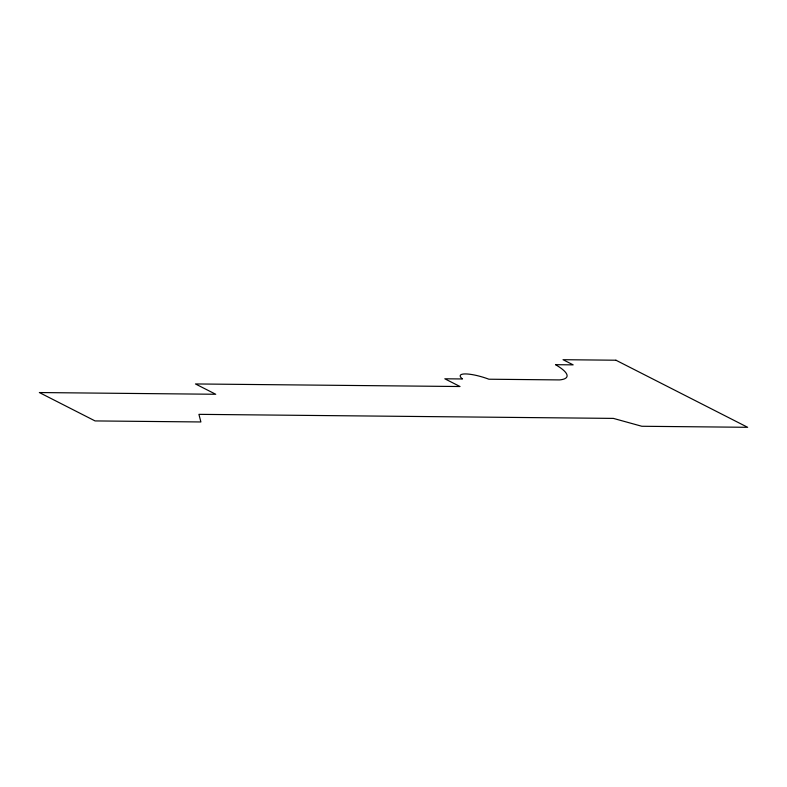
<?xml version="1.0" encoding="UTF-8"?>
<svg xmlns="http://www.w3.org/2000/svg" width="787" height="787" viewBox="0 0 787 787"><rect width="100%" height="100%" fill="white"/><g stroke="black" fill="none" stroke-linecap="round" stroke-linejoin="round"><path stroke-width="1.18" d="M615.946 360.22L563.03 359.698L573.162 364.863L555.524 364.686A49.611 11.244 17.3 0 1 559.468 379.914L488.914 379.216A22.803 5.165 17.3 0 0 465.56 373.933A22.803 5.165 17.3 0 0 462.461 378.96L444.822 378.793L460.021 386.525L195.461 383.948L215.727 394.267L39.35 392.546L95.07 420.927L200.892 421.96L198.924 414.346L613.398 418.399L641.828 426.269L747.65 427.302L615.946 360.22"/></g></svg>
